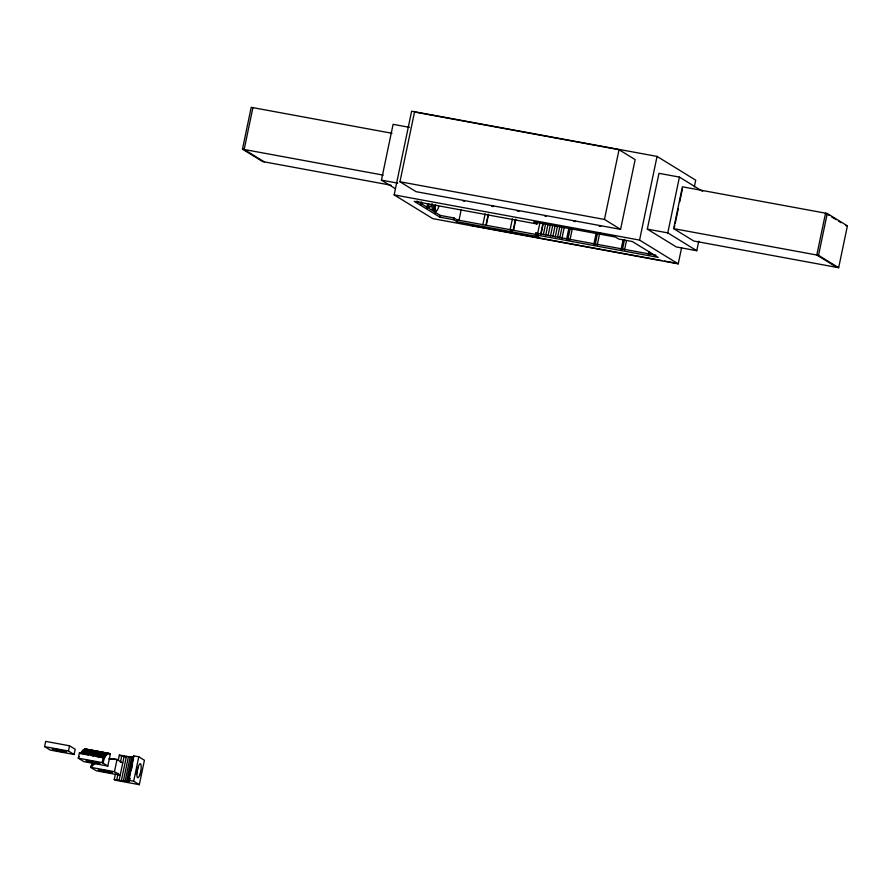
<?xml version="1.0" encoding="UTF-8"?>
<svg xmlns="http://www.w3.org/2000/svg" width="892" height="892" viewBox="0 0 892 892"><rect width="100%" height="100%" fill="white"/><g stroke="black" fill="none" stroke-linecap="round" stroke-linejoin="round"><path stroke-width="1.34" d="M44.6 746.615L45.693 741.386L69.554 745.79L75.196 749.258L74.103 754.487L50.242 750.083L44.6 746.615L68.461 751.019L74.103 754.487M68.461 751.019L69.554 745.79M104.364 757.966L79.41 752.893L78.306 758.189L83.948 761.657L107.809 766.061L110.352 753.851C105.691 752.101 103.394 760.084 103.26 763.262M107.809 766.061L102.167 762.593L103.271 757.286M391.109 185.235L262.605 161.564L242.468 149.176L251.21 107.33L391.978 133.276M252.904 107.653L244.163 149.488L264.3 161.876M96.325 762.827L94.307 764.154L92.066 764.065L90.605 767.298L96.247 770.766L120.108 775.17L114.466 771.703L117.019 759.493L109.671 758.691M114.243 779.53C116.194 779.463 130.21 783.221 128.559 780.255L133.666 755.847L138.773 756.795L144.415 760.263L139.319 784.67L115.458 780.266L114.243 779.53L115.38 774.1M118.212 760.542L119.35 755.123C121.29 755.056 135.305 758.813 133.666 755.847M116.729 779.987L118.157 773.197M120.42 762.359L121.836 755.569M119.115 780.377L124.211 755.97M121.334 780.723L126.43 756.316M123.352 780.979L128.448 756.572M125.125 781.169L130.232 756.762M126.631 781.281L131.726 756.873M127.812 781.314L132.919 756.907M128.671 781.258L133.778 756.851M131.392 769.763L132.529 764.344M129.184 781.124L129.753 778.404M129.34 780.901L129.909 778.192M139.319 784.67L133.677 781.202L138.773 756.795M395.357 188.68L381.442 180.128L393.104 124.334L409.461 127.344M681.611 247.664L678.232 263.865L432.81 218.64L394.152 194.869L411.636 111.188L657.058 156.412L695.715 180.184L694.299 186.93M399.95 181.756L414.524 112.024L619.037 149.711L635.149 159.612L620.576 229.355L416.062 191.668L399.95 181.756L604.464 219.443L620.576 229.355M420.567 204.558L421.124 201.848M421.37 205.06L421.938 202.35M427 208.527L427.859 204.458M435.329 212.887L435.898 210.166M655.787 255.145L535.802 233.035L535.445 234.774L538.668 236.759L456.86 221.684L453.638 219.7L440.001 217.191L440.369 215.451L416.932 201.035M453.638 219.7L453.995 217.96L440.369 215.451M456.86 221.684L457.217 219.945L453.995 217.96M459.001 220.268L461.264 209.419M482.862 224.661L485.125 213.812M485.962 225.04L488.225 214.191M486.263 225.297L488.537 214.448M512.398 218.841L510.124 229.69L512.008 230.85M513.235 230.069L515.498 219.22M513.536 230.314L515.799 219.465M440.001 217.191L414.223 201.347L536.939 223.959L537.307 222.208M537.397 234.719L539.95 222.509M540.786 233.737L543.05 222.888M541.087 233.983L543.351 223.134M543.406 234.418L545.67 223.569M545.77 234.875L548.034 224.026M548.145 235.343L550.409 224.494M550.531 235.845L552.795 224.996M552.895 236.358L555.17 225.509M555.237 236.893L557.511 226.044M557.533 237.428L559.797 226.579M559.763 237.963L562.038 227.125M561.927 238.51L564.19 227.661M566.543 239.368L568.806 228.519M567.769 240.115L570.322 227.917M569.966 240.004L572.229 229.155M593.827 244.397L596.09 233.548M595.042 245.144L597.584 232.935M597.239 245.032L599.792 232.823M604.464 219.443L619.037 149.711M621.1 249.425L623.084 239.937M622.594 248.812L624.567 239.324M624.512 250.05L626.485 240.561M678.232 263.865L639.575 240.093L657.058 156.412M698.759 241.186L696.764 250.719L676.314 246.95L647.313 229.121L658.976 173.327L679.425 177.095L702.617 191.356M648.372 254.454L648.93 251.734M649.577 255.19L650.145 252.481M696.764 250.719L667.774 232.89L679.425 177.095M673.661 228.642L682.402 186.796L827.263 213.489L847.4 225.877L838.658 267.712L693.786 241.018L673.661 228.642L818.522 255.335L838.658 267.712M674.419 227.137L674.787 225.397M675.255 223.178L678.288 208.628M679.671 202.016L682.436 188.781M818.522 255.335L827.263 213.489M79.41 752.893L80.503 753.562L82.7 750.451L85.353 748.99L109.805 753.517M94.307 764.154L90.605 767.298L114.466 771.703M432.754 209.999L434.85 210.322A7.158 1.773 -79.6 0 0 435.385 209.865M109.972 758.791L112.347 758.824M427.212 205.182A7.515 1.862 -79.6 0 0 427.458 206.163L428.048 206.364M433.59 206.085A7.515 1.862 -79.6 0 0 433.902 210.122L434.783 210.668A7.515 1.862 -79.6 0 0 435.341 210.189M91.341 765.604L92.389 765.648M573.567 221.394L575.474 221.484L573.623 221.026M109.214 758.78L114.7 759.059M109.214 759.092L117.019 759.493L122.661 762.961M462.692 200.7L464.487 201.291M544.499 215.775L546.294 216.366M600.885 226.055L599.034 225.821L600.528 225.832M519.133 211.014L517.226 210.746L518.72 210.757M845.694 225.553L847.4 225.877M242.468 149.176L383.237 175.122M381.442 180.128L397.81 183.139M647.313 229.121L667.774 232.89M394.152 194.869L639.575 240.093M427.848 206.688L429.543 207M434.293 210.646L435.987 210.958A7.515 1.862 -79.6 0 0 438.752 206.531M457.217 219.945L536.304 234.518M535.445 234.774L658.151 257.387L632.383 241.542L618.747 239.034L615.525 237.049L533.717 221.974L536.939 223.959M470.831 225.341L661.708 260.52M664.44 261.022L675.344 263.029M84.729 749.057L108.59 753.45M110.352 753.851L85.353 748.99M123.207 756.349L125.85 756.84M84.082 749.325L107.943 753.718M83.402 749.793L107.263 754.186M82.7 750.451L106.561 754.844M81.975 751.309L105.836 755.702M81.239 752.346L105.1 756.739M80.503 753.562L88.464 755.033M91.107 755.513L93.76 756.003M96.414 756.494L103.037 757.721M102.167 762.593L78.306 758.189A28.945 7.169 -79.6 0 1 79.031 756.494M128.559 780.255L133.677 781.202M434.281 210.278L434.783 210.668L433.902 210.122M829.114 215.362L825.557 213.177L816.816 255.023L836.952 267.399M831.478 216.823L836.217 219.733M838.591 221.194L840.955 222.643M491.447 205.729L493.666 206.409L492.161 206.554M535.802 233.035L537.954 234.351M119.35 755.123L120.554 755.858M137.758 767.466A7.158 1.773 -79.6 0 1 136.298 774.446M433.746 209.564A7.158 1.773 -79.6 0 1 432.274 203.878M435.987 210.958A7.515 1.862 -79.6 0 1 435.486 204.524M434.025 209.81A7.158 1.773 -79.6 0 1 433.724 205.963M431.773 204.235A7.515 1.862 -79.6 0 1 428.796 204.112M139.709 775.07A7.158 1.773 -79.6 0 0 140.501 763.753A7.158 1.773 -79.6 0 0 136.922 773.353A7.158 1.773 -79.6 0 0 139.709 775.07M55.672 750.362A7.158 0.658 11.8 0 0 66.354 752.023A7.158 0.658 11.8 0 0 56.029 749.269A7.158 0.658 11.8 0 0 55.672 750.362M89.378 761.935A7.158 0.658 11.8 0 0 100.06 763.597A7.158 0.658 11.8 0 0 89.735 760.843A7.158 0.658 11.8 0 0 89.378 761.935M101.677 771.045A7.158 0.658 11.8 0 0 112.359 772.706A7.158 0.658 11.8 0 0 102.034 769.952A7.158 0.658 11.8 0 0 101.677 771.045"/></g></svg>
